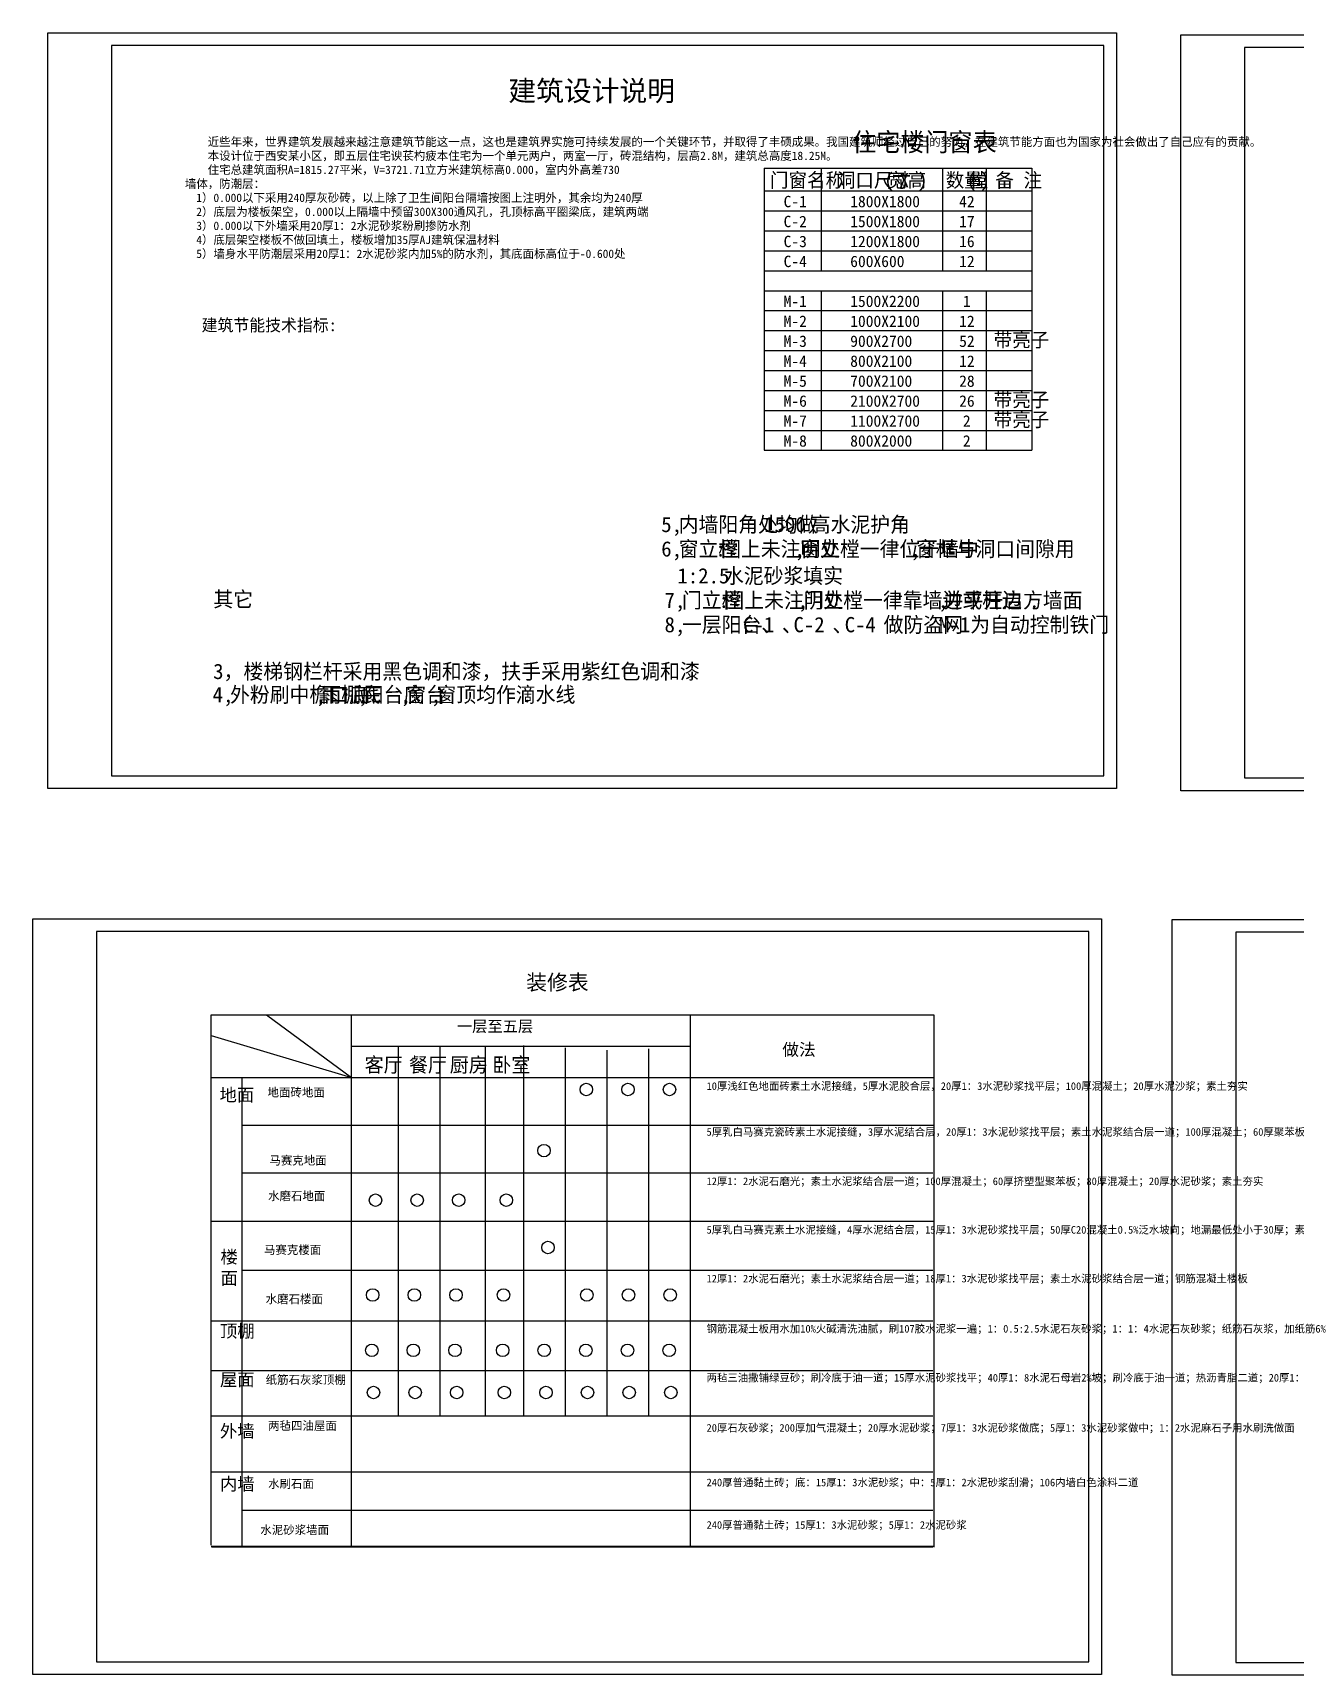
# Model space of a CAD drawing. Header units: metres. Extents: x 338339 to 1133840, y -479113 to 96125.
# Drawn here: x 338401 to 388016, y -218002 to -153461 of the extents above; entities that cross this region are included whole.
import ezdxf

# ---------------------------------------------------------------- set-up
doc = ezdxf.new("R2010")
doc.units = ezdxf.units.M
doc.layers.add('PUB_TEXT', color=7, linetype='Continuous')
doc.layers.add('PUB_TITLE', color=4, linetype='Continuous')

msp = doc.modelspace()

# ---------------------------------------------------------------- linework, layer by layer
for p, q in [((367143.32, -158778.02), (367143.32, -169866.02)), ((367143.32, -158778.02), (377668.11, -158778.02)), ((369388.64, -158778.02), (369388.64, -162810.02)), ((374151.95, -158778.02), (374151.95, -162810.02)), ((375868.85, -158778.02), (375868.85, -162810.02)), ((377668.11, -158773.26), (377668.11, -169862.07)), ((367143.32, -159674.02), (377668.11, -159674.02)), ((367143.32, -160458.02), (377668.11, -160458.02)), ((367143.32, -161242.02), (377668.11, -161242.02)), ((367143.32, -162026.02), (377668.11, -162026.02)), ((367143.32, -162810.02), (377668.11, -162810.02)), ((367143.32, -163594.02), (377668.11, -163594.02)), ((369388.64, -163594.02), (369388.64, -169866.02)), ((374151.95, -163594.02), (374151.95, -169866.02)), ((375868.85, -163594.02), (375868.85, -169866.02)), ((367143.32, -164378.02), (377668.11, -164378.02)), ((367143.32, -165162.02), (377668.11, -165162.02)), ((367143.32, -165946.02), (377668.11, -165946.02)), ((367143.32, -166730.02), (377668.11, -166730.02)), ((367143.32, -167514.02), (377668.11, -167514.02)), ((367143.32, -168298.02), (377668.11, -168298.02)), ((367143.32, -169082.02), (377668.11, -169082.02)), ((367143.32, -169866.02), (377668.11, -169862.07)), ((345416.2, -212890.06), (345416.2, -192054.36)), ((347581.92, -192054.36), (350922.56, -194508.9)), ((350922.56, -207811.08), (350922.56, -192074.18)), ((364255.88, -212952.43), (364246.84, -192043.66)), ((373816.84, -192054.36), (373816.84, -212966.84)), ((345416.2, -192865.99), (350922.56, -194508.9)), ((350922.56, -193281.63), (364246.84, -193281.63)), ((352779.29, -207811.08), (352779.29, -193324.51)), ((354406.68, -207811.08), (354406.68, -193303.19)), ((356195.23, -207811.08), (356195.23, -193303.19)), ((357701.38, -207811.08), (357701.38, -193251.22)), ((359337.75, -207811.08), (359337.75, -193345.05)), ((360974.11, -207811.08), (360974.11, -193438.89)), ((362610.48, -207811.08), (362610.48, -193391.97)), ((345416.2, -194508.9), (373799.25, -194508.9)), ((346630.38, -212951.34), (346630.38, -194537.28)), ((346630.38, -196386.92), (373799.25, -196386.92)), ((346630.38, -198257.22), (373772.89, -198257.22)), ((345416.2, -200155.09), (373799.25, -200155.09)), ((346630.38, -202088.28), (373772.89, -202088.28)), ((345415.79, -204072.79), (373772.89, -204072.79)), ((345424.35, -206024.88), (373781.45, -206024.88)), ((345424.35, -207811.08), (373781.45, -207811.08)), ((350922.56, -212954.13), (350922.56, -207811.08)), ((345424.35, -210006.19), (373781.45, -210006.19)), ((357701.38, -210008.59), (357701.38, -210006.19)), ((346652.62, -211515.69), (373781.45, -211515.69)), ((345424.35, -212954.71), (373781.45, -212954.71))]:
    msp.add_line(p, q)
for points in [[(345416.2, -192054.36), (373816.84, -192054.36)], [(345416.2, -212937.54), (373816.84, -212937.54)]]:
    msp.add_lwpolyline(points)
for centre in [(360154.4, -194984.03), (361790.76, -194984.03), (363427.13, -194984.03), (358490.93, -197386.56), (351867.94, -199337.81), (353504.3, -199337.81), (355140.67, -199337.81), (357010.4, -199337.81), (358646.76, -201193.95), (351760.04, -203060.88), (353396.41, -203060.88), (355032.77, -203060.88), (356902.5, -203060.88), (360175.23, -203060.88), (361811.6, -203060.88), (363447.96, -203060.88), (351722.74, -205234.34), (353359.1, -205234.34), (354995.46, -205234.34), (356865.2, -205234.34), (358501.56, -205234.34), (360137.92, -205234.34), (361774.29, -205234.34), (363410.65, -205234.34), (351789.3, -206896.44), (353425.67, -206896.44), (355062.03, -206896.44), (356931.76, -206896.44), (358568.13, -206896.44), (360204.49, -206896.44), (361840.85, -206896.44), (363477.22, -206896.44)]:
    msp.add_circle(centre, 245.45)
at = {"layer": 'PUB_TITLE'}
for points in [[(338995.32, -183160.52), (338995.32, -153460.52), (380995.32, -153460.52), (380995.32, -183160.52)], [(383527.45, -183242.71), (383527.45, -153542.71), (425527.45, -153542.71), (425527.45, -183242.71)], [(341495.32, -182660.52), (380495.32, -182660.52), (380495.32, -153960.52), (341495.32, -153960.52)], [(386027.45, -182742.71), (425027.45, -182742.71), (425027.45, -154042.71), (386027.45, -154042.71)], [(338401.1, -217979.98), (338401.1, -188279.98), (380401.1, -188279.98), (380401.1, -217979.98)], [(383180.9, -218001.81), (383180.9, -188301.81), (425180.9, -188301.81), (425180.9, -218001.81)], [(340901.1, -217479.98), (379901.1, -217479.98), (379901.1, -188779.98), (340901.1, -188779.98)], [(385680.9, -217501.81), (424680.9, -217501.81), (424680.9, -188801.81), (385680.9, -188801.81)]]:
    msp.add_lwpolyline(points, close=True, dxfattribs=at)

# ---------------------------------------------------------------- texts
for s, p in [('客厅', (351441.37, -194304.87)), ('餐厅', (353182.23, -194304.87)), ('厨房', (354786.4, -194304.87)), ('卧室', (356461.49, -194304.87))]:
    msp.add_text(s, height=576).set_placement(p)
at = {"attachment_point": 1}
for s, insert, char_height in [('{\\f宋体|b0|i0|c134|p54;建筑设计说明}', (357092.39, -155338.9), 800), ('{\\f宋体|b0|i0|c134|p54;    近些年来，世界建筑发展越来越注意建筑节能这一点，这也是建筑界实施可持续发展的一个关键环节，并取得了丰硕成果。我国建筑师经过自己的努力，在建筑节能方面也为国家为社会做出了自己应有的贡献。\\P    本设计位于西安某小区，即五层住宅谀苌杓疲本住宅为一个单元两户，两室一厅，砖混结构，层高2.8M，建筑总高度18.25M。\\P    住宅总建筑面积A=1815.27平米，V=3721.71立方米建筑标高0.000，室内外高差730\\P墙体，防潮层：\\P  1）0.000以下采用240厚灰砂砖，以上除了卫生间阳台隔墙按图上注明外，其余均为240厚\\P  2）底层为楼板架空，0.000以上隔墙中预留300X300通风孔，孔顶标高平圈梁底，建筑两端\\P  3）0.000以下外墙采用20厚1：2水泥砂浆粉刷掺防水剂\\P  4）底层架空楼板不做回填土，楼板增加35厚AJ建筑保温材料\\P  5）墙身水平防潮层采用20厚1：2水泥砂浆内加5%的防水剂，其底面标高位于-0.600处}', (344376.65, -157577.56), 330), ('{\\f宋体|b0|i0|c134|p54;装修表}', (357792.01, -190474.75), 600), ('{\\f宋体|b0|i0|c134|p54;一层至五层}', (355066.35, -192281.68), 440), ('{\\f宋体|b0|i0|c134|p54;做法}', (367861.1, -193178.53), 480), ('{\\f宋体|b0|i0|c134|p54;地面}', (345737.87, -194948), 500), ('{\\f宋体|b0|i0|c134|p54;地面砖地面}', (347625.66, -194935.16), 330), ('{\\f宋体|b0|i0|c134|p54;10厚浅红色地面砖素土水泥接缝，5厚水泥胶合层，20厚1：3水泥砂浆找平层；100厚混凝土；20厚水泥沙浆；素土夯实}', (364881.48, -194702.51), 300), ('{\\f宋体|b0|i0|c134|p54;5厚乳白马赛克瓷砖素土水泥接缝，3厚水泥结合层，20厚1：3水泥砂浆找平层；素土水泥浆结合层一道；100厚混凝土；60厚聚苯板；20厚水泥砂浆；素土夯实}', (364881.48, -196503.68), 300), ('{\\f宋体|b0|i0|c134|p54;马赛克地面}', (347699.09, -197610.09), 330), ('{\\f宋体|b0|i0|c134|p54;12厚1：2水泥石磨光；素土水泥浆结合层一道；100厚混凝土；60厚挤塑型聚苯板；80厚混凝土；20厚水泥砂浆；素土夯实}', (364881.48, -198442.69), 300), ('{\\f宋体|b0|i0|c134|p54;水磨石地面}', (347647.25, -199007.67), 330), ('{\\f宋体|b0|i0|c134|p54;5厚乳白马赛克素土水泥接缝，4厚水泥结合层，15厚1：3水泥砂浆找平层；50厚C20混凝土0.5%泛水坡向；地漏最低处小于30厚；素土水泥浆结合层一道；钢筋混凝土楼板}', (364881.48, -200349.99), 300), ('{\\f宋体|b0|i0|c134|p54;楼\\P面}', (345777.1, -201316.34), 500), ('{\\f宋体|b0|i0|c134|p54;马赛克楼面}', (347486.04, -201123.64), 330), ('{\\f宋体|b0|i0|c134|p54;12厚1：2水泥石磨光；素土水泥浆结合层一道；18厚1：3水泥砂浆找平层；素土水泥砂浆结合层一道；钢筋混凝土楼板}', (364881.48, -202266.99), 300), ('{\\f宋体|b0|i0|c134|p54;水磨石楼面}', (347551.06, -203058.83), 330), ('{\\f宋体|b0|i0|c134|p54;顶棚}', (345754.69, -204228.06), 500), ('{\\f宋体|b0|i0|c134|p54;钢筋混凝土板用水加10%火碱清洗油腻，刷107胶水泥浆一遍；1：0.5:2.5水泥石灰砂浆；1：1：4水泥石灰砂浆；纸筋石灰浆，加纸筋6%}', (364881.48, -204238.35), 300), ('{\\f宋体|b0|i0|c134|p54;屋面}', (345754.69, -206137.08), 500), ('{\\f宋体|b0|i0|c134|p54;纸筋石灰浆顶棚}', (347551.06, -206227.97), 330), ('{\\f宋体|b0|i0|c134|p54;两毡三油撒铺绿豆砂；刷冷底于油一道；15厚水泥砂浆找平；40厚1：8水泥石母岩2%坡；刷冷底于油一道；热沥青脂二道；20厚1：3水泥砂浆找平；120厚预制钢筋混凝土板}', (364881.48, -206163.74), 300), ('{\\f宋体|b0|i0|c134|p54;外墙}', (345754.69, -208160.18), 500), ('{\\f宋体|b0|i0|c134|p54;两毡四油屋面}', (347648.08, -208036.85), 330), ('{\\f宋体|b0|i0|c134|p54;20厚石灰砂浆；200厚加气混凝土；20厚水泥砂浆；7厚1：3水泥砂浆做底；5厚1：3水泥砂浆做中；1：2水泥麻石子用水刷洗做面}', (364881.48, -208133.59), 300), ('{\\f宋体|b0|i0|c134|p54;内墙}', (345754.69, -210236.52), 500), ('{\\f宋体|b0|i0|c134|p54;水刷石面}', (347648.08, -210318.41), 330), ('{\\f宋体|b0|i0|c134|p54;240厚普通黏土砖；底：15厚1：3水泥砂浆；中：5厚1：2水泥砂浆刮滑；106内墙白色涂料二道}', (364881.48, -210278.3), 300), ('{\\f宋体|b0|i0|c134|p54;水泥砂浆墙面}', (347341.79, -212130.74), 330), ('{\\f宋体|b0|i0|c134|p54;240厚普通黏土砖；15厚1：3水泥砂浆；5厚1：2水泥砂浆}', (364881.48, -211949.8), 300)]:
    msp.add_mtext(s, dxfattribs=dict(at, insert=insert, char_height=char_height))
at = {"layer": 'PUB_TEXT'}
for s, height, p in [('住宅楼门窗表', 728, (370605.26, -158116.41)), ('门窗名称', 560, (367373.07, -159530.06)), ('洞口尺寸', 560, (370003.07, -159530.06)), ('(', 560, (371867.98, -159530.06)), ('宽', 560, (371970.93, -159530.06)), ('X', 560, (372458.16, -159530.06)), ('高', 560, (372780.37, -159530.06)), (')', 560, (373181.27, -159530.06)), ('数量', 560, (374280.22, -159530.06)), ('(', 560, (375106.33, -159530.06)), ('樘', 560, (375212.43, -159530.06)), (')', 560, (375635.39, -159530.06)), ('备 注', 560, (376230.22, -159530.06)), ('C-1', 448, (367909.75, -160314.06)), ('1800X1800', 448, (370527.67, -160314.06)), ('42', 448, (374809.45, -160314.06)), ('C-2', 448, (367909.75, -161098.06)), ('1500X1800', 448, (370527.67, -161098.06)), ('17', 448, (374809.45, -161098.06)), ('C-3', 448, (367909.75, -161882.06)), ('1200X1800', 448, (370527.67, -161882.06)), ('16', 448, (374809.45, -161882.06)), ('C-4', 448, (367909.75, -162666.06)), ('600X600', 448, (370527.67, -162666.06)), ('12', 448, (374809.45, -162666.06)), ('M-1', 448, (367909.75, -164234.06)), ('1500X2200', 448, (370527.67, -164234.06)), ('1', 448, (374954.47, -164234.06)), ('M-2', 448, (367909.75, -165018.06)), ('1000X2100', 448, (370527.67, -165018.06)), ('12', 448, (374809.45, -165018.06)), ('建筑节能技术指标:', 480, (345034.85, -165185.35)), ('带亮子', 560, (376167.84, -165802.06)), ('M-3', 448, (367909.75, -165802.06)), ('900X2700', 448, (370527.67, -165802.06)), ('52', 448, (374809.45, -165802.06)), ('M-4', 448, (367909.75, -166586.06)), ('800X2100', 448, (370527.67, -166586.06)), ('12', 448, (374809.45, -166586.06)), ('M-5', 448, (367909.75, -167370.06)), ('700X2100', 448, (370527.67, -167370.06)), ('28', 448, (374809.45, -167370.06)), ('M-6', 448, (367909.75, -168154.06)), ('2100X2700', 448, (370527.67, -168154.06)), ('26', 448, (374809.45, -168154.06)), ('带亮子', 560, (376167.84, -168154.06)), ('带亮子', 560, (376167.84, -168938.06)), ('M-7', 448, (367909.75, -168938.06)), ('1100X2700', 448, (370527.67, -168938.06)), ('2', 448, (374954.47, -168938.06)), ('M-8', 448, (367909.75, -169722.06)), ('800X2000', 448, (370527.67, -169722.06)), ('2', 448, (374954.47, -169722.06)), ('5,', 600, (363099.75, -173080.08)), ('内墙阳角处均做', 600, (363785.47, -173080.08)), ('1500', 600, (367145.47, -173080.08)), ('高水泥护角', 600, (368974.04, -173080.08)), ('6,', 600, (363099.75, -174040.08)), ('窗立樘', 600, (363785.47, -174040.08)), (':', 600, (365225.47, -174040.08)), ('图上未注明处', 600, (365454.04, -174040.08)), ('窗立樘一律位于墙中', 600, (368562.61, -174040.08)), ('窗框与洞口间隙用', 600, (373111.18, -174040.08)), (',', 600, (368334.04, -174040.08)), (',', 600, (372882.61, -174040.08)), ('1:2.5', 600, (363736.28, -175098)), ('水泥砂浆填实', 600, (365564.85, -175098)), ('其它', 600, (345497.75, -176019.26)), ('7,', 600, (363229.33, -176058)), ('门立樘', 600, (363915.05, -176058)), ('图上未注明处', 600, (365583.62, -176058)), ('门立樘一律靠墙边或柱边', 600, (368692.19, -176058)), ('并平开启方墙面', 600, (374200.76, -176058)), (':', 600, (365355.05, -176058)), (',', 600, (368463.62, -176058)), (',', 600, (373972.19, -176058)), ('.', 600, (377560.76, -176058)), ('8,', 600, (363229.33, -177018)), ('一层阳台、', 600, (363915.05, -177018)), ('C-1', 600, (366315.05, -177018)), ('、', 600, (367846.47, -177018)), ('C-2', 600, (368298.4, -177018)), ('、', 600, (369829.83, -177018)), ('C-4', 600, (370309.83, -177018)), ('做防盗网', 600, (371841.26, -177018)), ('M-1为自动控制铁门', 600, (374019.98, -177018)), ('3，楼梯钢栏杆采用黑色调和漆，扶手采用紫红色调和漆', 600, (345488.72, -178855.16)), ('4,', 600, (345466.54, -179768.69)), ('外粉刷中檐口底', 600, (346152.25, -179768.69)), ('雨棚底', 600, (349740.82, -179768.69)), ('阳台底', 600, (351409.39, -179768.69)), ('窗台', 600, (353077.96, -179768.69)), ('窗顶均作滴水线', 600, (354266.54, -179768.69)), (',', 600, (349512.25, -179768.69)), (',', 600, (351180.82, -179768.69)), (',', 600, (352849.39, -179768.69)), (',', 600, (354037.96, -179768.69)), ('.', 600, (357626.54, -179768.69))]:
    msp.add_text(s, height=height, dxfattribs=at).set_placement(p)

doc.saveas('drawing.dxf')
